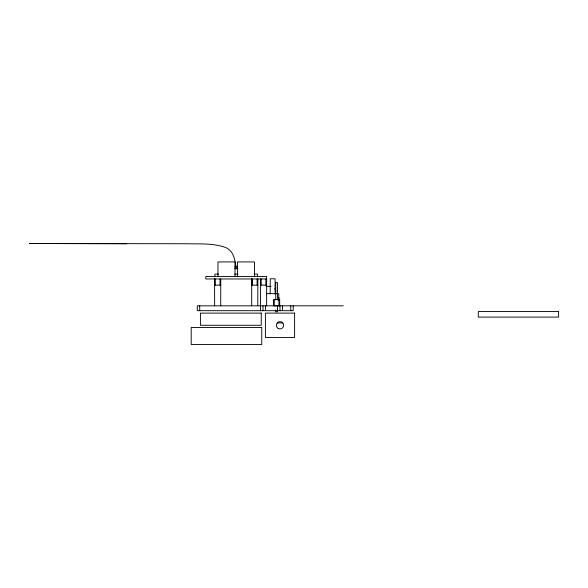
<?xml version="1.0" encoding="UTF-8"?>
<svg xmlns="http://www.w3.org/2000/svg" width="588" height="588" viewBox="0 0 588 588"><rect width="100%" height="100%" fill="white"/><g stroke="black" fill="none" stroke-linecap="round" stroke-linejoin="round"><path stroke-width="0.88" d="M234.869 266.79L237.552 266.79M234.766 268.709L237.927 268.709M218.574 274.096L214.921 274.096L214.921 276.529M234.766 274.096L237.919 274.096M254.178 274.096L257.5 274.096L257.5 276.529M266.621 278.962L205.8 278.962L205.8 276.529L266.621 276.529L266.621 305.819M220.757 285.136L214.546 285.136L214.546 278.962M257.875 285.136L251.664 285.136L251.664 278.962M260.447 285.136L266.621 285.136M266.136 286.356L271.031 286.356M266.621 293.655L278.786 293.655L278.786 300.608M343.267 305.819L197.281 305.819L197.281 310.685L293.199 310.685L293.206 305.819M277.22 322.922L282.791 322.922M274.853 288.737L275.963 291.126M236.214 268.709C235.237 260.749 233.906 250.591 225.248 247.364C213.032 243.035 199.758 244.101 187.013 243.748L29.4 243.506L126.721 243.748M290.773 305.819L290.773 310.685M282.438 305.819L282.438 310.685M280.006 305.819L280.006 310.685M278.925 297.484L278.955 305.789M277.573 305.819L277.573 310.685M277.448 299.917L277.448 282.578L275.743 282.578L275.743 299.917M277.448 309.957L277.448 311.78L275.743 311.78L275.743 309.957M275.103 293.897L275.103 278.778L270.237 278.778L270.237 293.897M274.236 299.615L274.236 305.789M265.894 278.962L265.894 285.136M265.409 305.819L265.409 310.685M262.976 305.819L262.976 310.685M261.175 278.962L261.175 285.136M260.543 305.819L260.543 310.685M260.447 278.962L260.491 305.819M257.838 278.962L257.794 305.819M257.11 278.962L257.11 285.136M254.457 276.529L254.457 261.925L237.427 261.925L237.427 276.529M252.392 278.962L252.392 285.136M251.701 278.962L251.708 305.819M234.994 276.529L234.994 261.925L217.964 261.925L217.964 276.529M220.757 278.962L220.713 305.819M220.03 278.962L220.03 285.136M215.311 278.962L215.311 285.136M214.583 278.962L214.627 305.819M199.714 305.819L199.714 310.685M279.682 299.615L273.501 299.615L273.501 305.789L279.682 305.789L279.682 299.615M558.6 311.508L478.309 311.508L478.309 317.108L558.6 317.108L558.6 311.508M261.248 313.117L200.42 313.117L200.42 325.282L261.248 325.282L261.248 313.117M294.603 313.117L265.409 313.117L265.409 337.453L294.603 337.453L294.603 313.117M261.77 327.465L191.21 327.465L191.21 344.494L261.77 344.494L261.77 327.465M278.183 328.442A3.653 3.653 0 0 0 283.659 325.282A3.653 3.653 0 0 0 278.183 322.121A3.653 3.653 0 0 0 278.183 328.442"/></g></svg>
